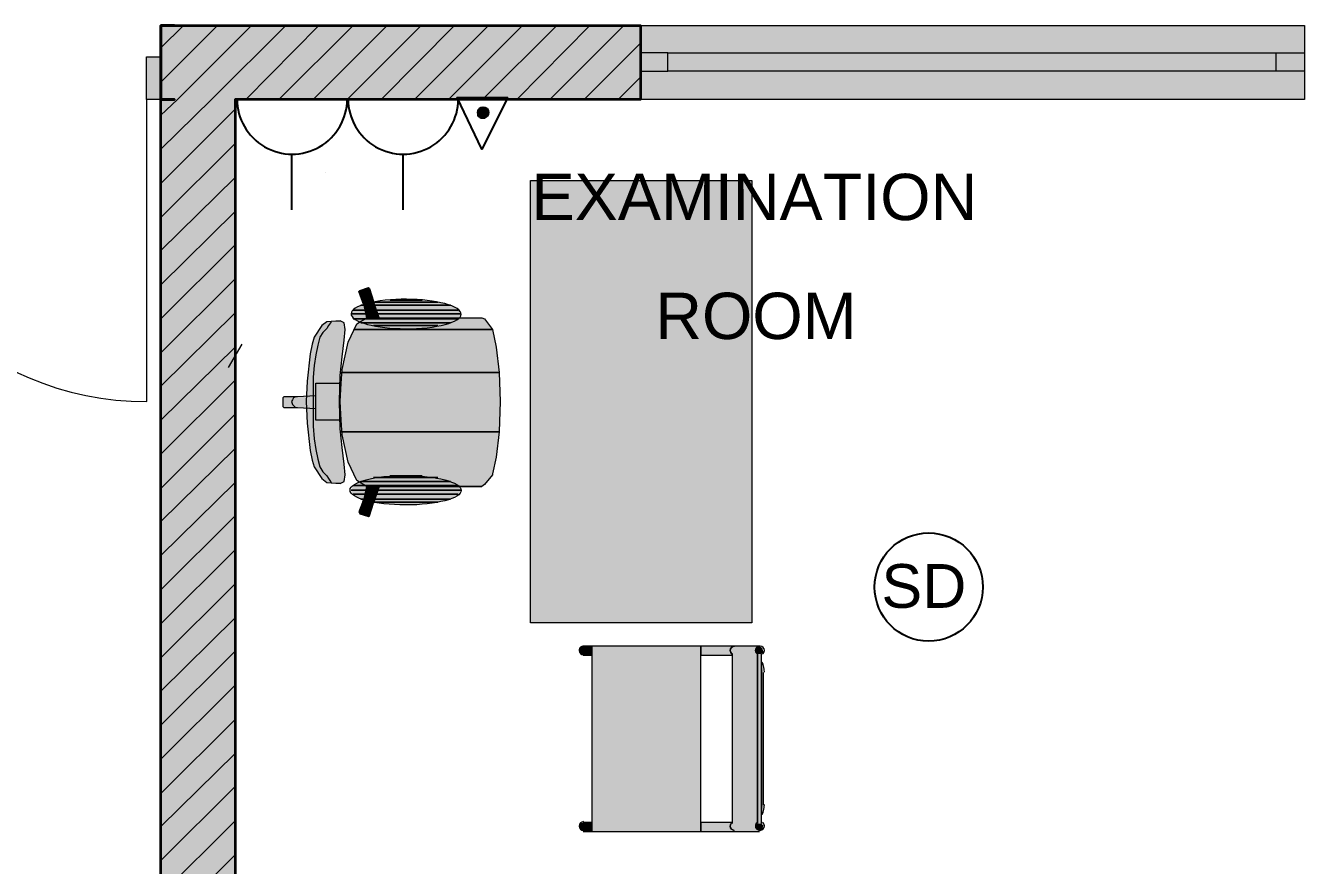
# Model space of a CAD drawing. Header units: inches. Extents: x 1845 to 54835, y 15201 to 50607.
# Drawn here: x 10528 to 17450, y 29250 to 33811 of the extents above; entities that cross this region are included whole.
import ezdxf

# ---------------------------------------------------------------- set-up
doc = ezdxf.new("R2010")
doc.units = ezdxf.units.IN
doc.header["$MEASUREMENT"] = 0
doc.layers.add('PDF_Geometry', color=7, linetype='Continuous', true_color=0xfd8379)
doc.layers.add('PDF_Solid Fills', color=7, linetype='Continuous', true_color=0xffffff)
doc.layers.add('PDF_Text', color=7, linetype='Continuous')
doc.styles.add('PDF Arial-BoldMT', font='arial.ttf')
doc.styles.add('PDF ArialMT', font='arial.ttf')

msp = doc.modelspace()

# ---------------------------------------------------------------- linework, layer by layer
at = {"layer": 'PDF_Geometry', "lineweight": 9}
for points in [[(11264, 33139.3), (11539.1, 33409.1), (11941.3, 33811.3)], [(11264, 33324.5), (11353.9, 33409.1), (11756.1, 33811.3)], [(11264, 33504.4), (11570.9, 33811.3)], [(11264, 33689.6), (11385.7, 33811.3)], [(11724.3, 33409.1), (12121.2, 33811.3)], [(11904.2, 33409.1), (12306.4, 33811.3)], [(12089.5, 33409.1), (12491.6, 33811.3)], [(12274.7, 33409.1), (12676.8, 33811.3)], [(12459.9, 33409.1), (12856.7, 33811.3)], [(12639.8, 33409.1), (13041.9, 33811.3)], [(12825, 33409.1), (13227.1, 33811.3)], [(13010.2, 33409.1), (13412.3, 33811.3)], [(13195.4, 33409.1), (13592.3, 33811.3)], [(13375.3, 33409.1), (13777.5, 33811.3)], [(13560.5, 33409.1), (13867.4, 33716.1)], [(13745.7, 33409.1), (13867.4, 33530.8)], [(11264, 32954.1), (11666.1, 33356.2)], [(11264, 32768.9), (11666.1, 33171)], [(11264, 32589), (11666.1, 32985.8)], [(11264, 32403.7), (11666.1, 32800.6)], [(11264, 32218.5), (11666.1, 32620.7)], [(11264, 32033.3), (11666.1, 32435.5)], [(11264, 31853.4), (11666.1, 32250.3)], [(11264, 31668.2), (11666.1, 32065.1)], [(11264, 31483), (11666.1, 31885.2)], [(11264, 31297.8), (11666.1, 31700)], [(11264, 31117.9), (11666.1, 31514.8)], [(11264, 30932.7), (11666.1, 31329.6)], [(11264, 30747.5), (11666.1, 31149.6)], [(11264, 30562.3), (11666.1, 30964.4)], [(11264, 30377.1), (11666.1, 30779.2)], [(11264, 30197.2), (11666.1, 30594)], [(11264, 30012), (11666.1, 30414.1)], [(11264, 29826.8), (11666.1, 30228.9)], [(11264, 29641.6), (11666.1, 30043.7)], [(11264, 29461.6), (11666.1, 29858.5)], [(11264, 29276.4), (11666.1, 29678.6)], [(11264, 29091.2), (11666.1, 29493.4)], [(11264, 28906), (11666.1, 29308.2)]]:
    msp.add_lwpolyline(points, dxfattribs=at)
at = {"layer": 'PDF_Geometry', "color": 7, "lineweight": 35}
for points in [[(11264, 33811.3), (11338.1, 33811.3), (11264, 33811.3), (11264, 33642), (11264, 33811.3), (13867.4, 33811.3), (13867.4, 33663.1), (13867.4, 33562.6), (13867.4, 33409.1), (11666.1, 33409.1), (11666.1, 28609.7), (17370.4, 28609.7), (17370.4, 28376.9), (17370.4, 28609.7), (17296.3, 28609.7), (17370.4, 28609.7)], [(11338.1, 33409.1), (11264, 33409.1), (11338.1, 33409.1), (11264, 33409.1), (11264, 33642), (11264, 33409.1), (11264, 33642), (11264, 33811.3), (11338.1, 33811.3)], [(9967.5, 21804.8), (9867, 21804.8), (9867, 22005.8), (9867, 22106.4), (9867, 22206.9), (11264, 22206.9), (11264, 33409.1)]]:
    msp.add_lwpolyline(points, dxfattribs=at)
at = {"layer": 'PDF_Geometry', "color": 7, "lineweight": 13}
for points in [[(17471, 33409.1), (13867.4, 33409.1), (13867.4, 33562.6), (13867.4, 33663.1), (13867.4, 33562.6), (14015.6, 33562.6), (14015.6, 33663.1), (13867.4, 33663.1), (13867.4, 33811.3), (17471, 33811.3), (17471, 33663.1), (17471, 33562.6)], [(17471, 33562.6), (17317.5, 33562.6), (17317.5, 33663.1), (17471, 33663.1)]]:
    msp.add_lwpolyline(points, close=True, dxfattribs=at)
at = {"layer": 'PDF_Geometry', "color": 30, "lineweight": 20, "true_color": 0xff6600}
msp.add_lwpolyline([(11264, 33409.1), (11184.6, 33409.1), (11184.6, 33642), (11264, 33642)], close=True, dxfattribs=at)
at = {"layer": 'PDF_Geometry', "color": 7, "lineweight": 13}
for points in [[(14015.6, 33663.1), (17317.5, 33663.1)], [(17317.5, 33562.6), (14015.6, 33562.6)], [(11703.2, 32081), (11629.1, 31954)], [(11666.1, 31922.2), (11666.1, 32112.7)]]:
    msp.add_lwpolyline(points, dxfattribs=at)
at = {"layer": 'PDF_Geometry', "color": 30, "lineweight": 18, "true_color": 0xff6600}
msp.add_lwpolyline([(11184.6, 33409.1), (11184.6, 31768.8)], dxfattribs=at)
at = {"layer": 'PDF_Geometry', "color": 1, "lineweight": 25}
for points in [[(11676.7, 33409.1), (12872.6, 33409.1)], [(13004.9, 33361.5), (13036.6, 33329.8), (13004.9, 33366.8), (13036.6, 33329.8), (13004.9, 33366.8), (13036.6, 33335.1), (13004.9, 33366.8), (13036.6, 33335.1), (13010.2, 33366.8), (13036.6, 33335.1), (13010.2, 33366.8)], [(13036.6, 33345.6), (13015.5, 33361.5), (13036.6, 33340.4), (13015.5, 33366.8), (13036.6, 33340.4), (13010.2, 33366.8), (13036.6, 33340.4)], [(13026.1, 33313.9), (12983.7, 33350.9), (13026.1, 33313.9), (12989, 33356.2), (13026.1, 33313.9), (12989, 33356.2), (13026.1, 33313.9), (12989, 33356.2), (13026.1, 33313.9), (12989, 33350.9)], [(12983.7, 33350.9), (13020.8, 33308.6), (12983.7, 33345.6), (13020.8, 33308.6), (12983.7, 33345.6), (13015.5, 33308.6), (12983.7, 33345.6), (13015.5, 33308.6), (12983.7, 33345.6)], [(13015.5, 33308.6), (12983.7, 33340.4), (13015.5, 33308.6), (12983.7, 33340.4), (13010.2, 33308.6), (12983.7, 33340.4), (13010.2, 33308.6), (12983.7, 33335.1), (13010.2, 33308.6)], [(13004.9, 33308.6), (12983.7, 33329.8), (13004.9, 33308.6), (12983.7, 33335.1), (13004.9, 33308.6), (12983.7, 33335.1)], [(12999.6, 33308.6), (12983.7, 33329.8), (12999.6, 33308.6)], [(12999.6, 33313.9), (12983.7, 33324.5), (12994.3, 33313.9), (12983.7, 33319.2)], [(12994.3, 33356.2), (13031.3, 33319.2), (12994.3, 33361.5), (13031.3, 33319.2), (12994.3, 33361.5), (13031.3, 33319.2), (12994.3, 33361.5), (13031.3, 33324.5), (12994.3, 33361.5), (13036.6, 33324.5), (12999.6, 33361.5), (13036.6, 33324.5), (12999.6, 33361.5), (13036.6, 33324.5), (12999.6, 33361.5)], [(13036.6, 33329.8), (12999.6, 33361.5), (13036.6, 33329.8)], [(13036.6, 33350.9), (13020.8, 33361.5), (13036.6, 33345.6), (13020.8, 33361.5)], [(13031.3, 33350.9), (13026.1, 33361.5)], [(13031.3, 33356.2), (13026.1, 33356.2)], [(11973, 33112.8), (11973, 32811.2)], [(12576.3, 33112.8), (12576.3, 32811.2)], [(12158.2, 33012.3), (12158.2, 33012.3)]]:
    msp.add_lwpolyline(points, dxfattribs=at)
for points in [[(13147.8, 33419.7), (13004.9, 33139.3), (12872.6, 33419.7)], [(13020.8, 33313.9), (12983.7, 33350.9), (13020.8, 33313.9), (12983.7, 33350.9)], [(13031.3, 33319.2), (12989, 33356.2), (13031.3, 33319.2), (12989, 33356.2)]]:
    msp.add_lwpolyline(points, close=True, dxfattribs=at)
at = {"layer": 'PDF_Geometry', "color": 39, "lineweight": 13, "true_color": 0x563838}
for points in [[(14470.7, 32969.9), (14470.7, 30567.6), (13269.5, 30567.6), (13269.5, 32969.9)], [(12248.2, 31520.1), (12237.6, 31620.6), (12232.3, 31768.8), (12237.6, 31911.6), (12248.2, 32012.2), (12258.8, 32102.1), (12264.1, 32160.3), (12258.8, 32197.4), (12237.6, 32208), (12163.5, 32202.7), (12137.1, 32181.5), (12094.7, 32118), (12084.2, 32081), (12073.6, 32028), (12057.7, 31879.9), (12052.4, 31768.8), (12057.7, 31652.3), (12073.6, 31504.2), (12084.2, 31451.3), (12094.7, 31414.2), (12137.1, 31350.7), (12163.5, 31329.6), (12237.6, 31324.3), (12258.8, 31334.9), (12264.1, 31371.9), (12258.8, 31430.1)], [(14195.5, 29435.2), (14195.5, 29482.8), (14195.5, 30393), (14195.5, 30440.6), (13602.8, 30440.6), (13602.8, 30393), (13602.8, 29482.8), (13602.8, 29435.2)]]:
    msp.add_lwpolyline(points, close=True, dxfattribs=at)
for points in [[(12449.3, 32223.8), (12417.5, 32313.8), (12412.2, 32324.4), (12401.7, 32329.7), (12391.1, 32335), (12380.5, 32329.7), (12369.9, 32324.4), (12364.6, 32313.8), (12359.3, 32303.2), (12364.6, 32292.6), (12338.2, 32366.7), (12343.4, 32372), (12391.1, 32387.9), (12396.4, 32382.6), (12417.5, 32313.8)], [(12364.6, 32292.6), (12380.5, 32223.8), (12449.3, 32223.8), (12867.3, 32223.8), (12941.4, 32223.8), (13004.9, 32223.8), (13020.8, 32218.5), (13063.1, 32160.3), (13084.3, 32065.1), (13100.1, 31927.5), (13105.4, 31768.8), (13100.1, 31604.7), (13084.3, 31467.1), (13063.1, 31377.2), (13063.1, 31371.9), (13020.8, 31319), (13004.9, 31308.4), (12941.4, 31308.4), (12867.3, 31308.4), (12449.3, 31308.4), (12380.5, 31308.4), (12364.6, 31239.6)], [(12190, 32202.7), (12184.7, 32197.4), (12174.1, 32181.5), (12163.5, 32165.6), (12142.4, 32144.5), (12126.5, 32118), (12115.9, 32075.7), (12105.3, 32022.8), (12094.7, 31964.5), (12089.5, 31901), (12089.5, 31832.3), (12089.5, 31768.8), (12089.5, 31700), (12089.5, 31636.5), (12094.7, 31567.7), (12105.3, 31509.5), (12115.9, 31456.6), (12126.5, 31414.2), (12142.4, 31387.8), (12163.5, 31366.6), (12174.1, 31350.7), (12184.7, 31334.9), (12190, 31329.6)], [(12380.5, 31308.4), (12327.6, 31340.1), (12279.9, 31440.7), (12248.2, 31588.8), (12242.9, 31668.2), (12237.6, 31768.8), (12242.9, 31869.3), (12248.2, 31943.4), (12279.9, 32091.5), (12327.6, 32192.1), (12380.5, 32223.8)], [(12242.9, 31668.2), (12163.5, 31668.2), (12105.3, 31668.2), (12105.3, 31731.7), (12105.3, 31768.8), (12105.3, 31800.5), (12105.3, 31869.3), (12163.5, 31869.3), (12242.9, 31869.3)], [(12004.8, 31795.2), (11930.7, 31795.2), (11925.4, 31789.9), (11925.4, 31768.8), (11925.4, 31742.3), (11930.7, 31737), (12004.8, 31737)], [(12105.3, 31800.5), (12004.8, 31795.2), (11994.2, 31795.2), (11983.6, 31789.9), (11978.3, 31779.3), (11973, 31768.8), (11978.3, 31752.9), (11983.6, 31747.6), (11994.2, 31737), (12004.8, 31737), (12105.3, 31731.7)], [(12449.3, 31308.4), (12417.5, 31218.4), (12412.2, 31213.1), (12401.7, 31202.6), (12391.1, 31202.6), (12380.5, 31202.6), (12369.9, 31207.9), (12364.6, 31218.4), (12359.3, 31229), (12364.6, 31239.6), (12338.2, 31170.8), (12343.4, 31160.2), (12391.1, 31144.4), (12396.4, 31149.6), (12417.5, 31218.4)], [(13555.2, 30393), (13602.8, 30393), (13602.8, 30440.6), (13555.2, 30440.6)], [(14502.4, 29477.5), (14502.4, 30398.2), (14502.4, 29477.5)], [(14523.6, 29477.5), (14523.6, 30398.2)], [(14523.6, 30350.6), (14523.6, 29525.1)], [(14534.2, 29578.1), (14534.2, 30297.7)], [(13555.2, 29435.2), (13602.8, 29435.2), (13602.8, 29482.8), (13555.2, 29482.8)]]:
    msp.add_lwpolyline(points, dxfattribs=at)
at = {"layer": 'PDF_Geometry', "color": 7, "lineweight": 0, "true_color": 0xffffff}
for points in [[(12877.9, 32266.2), (12306.4, 32266.2), (12877.9, 32266.2)], [(12835.6, 32292.6), (12348.7, 32292.6), (12835.6, 32292.6)], [(12766.8, 32308.5), (12417.5, 32308.5), (12766.8, 32308.5)], [(12682.1, 32319.1), (12507.5, 32319.1), (12682.1, 32319.1)], [(12893.8, 32245), (12295.8, 32245), (12893.8, 32245)], [(12877.9, 32218.5), (12306.4, 32218.5), (12877.9, 32218.5)], [(12835.6, 32197.4), (12348.7, 32197.4), (12835.6, 32197.4)], [(13063.1, 32160.3), (12311.7, 32160.3), (13063.1, 32160.3)], [(12766.8, 32181.5), (12417.5, 32181.5), (12766.8, 32181.5)], [(13100.1, 31927.5), (12242.9, 31927.5), (13100.1, 31927.5)], [(13100.1, 31604.7), (12242.9, 31604.7), (13100.1, 31604.7)], [(12766.8, 31356), (12417.5, 31356), (12766.8, 31356)], [(12682.1, 31366.6), (12507.5, 31366.6), (12682.1, 31366.6)], [(12893.8, 31287.2), (12295.8, 31287.2), (12893.8, 31287.2)], [(12877.9, 31313.7), (12306.4, 31313.7), (12877.9, 31313.7)], [(12835.6, 31334.9), (12348.7, 31334.9), (12835.6, 31334.9)], [(13004.9, 31308.4), (12380.5, 31308.4), (13004.9, 31308.4)], [(12877.9, 31266.1), (12306.4, 31266.1), (12877.9, 31266.1)], [(12835.6, 31239.6), (12348.7, 31239.6), (12835.6, 31239.6)], [(12766.8, 31223.7), (12417.5, 31223.7), (12766.8, 31223.7)]]:
    msp.add_lwpolyline(points, dxfattribs=at)
at = {"layer": 'PDF_Geometry', "color": 39, "lineweight": 13, "true_color": 0x563838}
for points in [[(13558.4, 30441.8, 0.414664), (13534.6, 30418, 0.412979), (13558.4, 30394.2)], [(14514.7, 30441.8, 0.395301), (14492.4, 30417.9, 0.255105), (14502.8, 30396.7, -0.255114), (14491.8, 30416.8, -0.395294), (14513, 30440.6), (14375.4, 30440.6), (14195.5, 30440.6), (14195.5, 30393), (14364.8, 30393), (14364.8, 30398.2), (14364.8, 29477.5), (14364.8, 29482.8), (14195.5, 29482.8), (14195.5, 29435.2), (14375.4, 29435.2), (14513, 29435.2)], [(14528.9, 30397.9, 0.258064), (14540, 30418.1, 0.396163), (14517.2, 30440.5)], [(13557.8, 29488.1, 0.412972), (13534, 29464.3, 0.413759), (13557.8, 29440.5)], [(14492.4, 29465.5, -0.256127), (14502.9, 29484.4, 0.256158), (14491.8, 29464.3, 0.394401), (14514, 29440.5, -0.394401), (14492.4, 29465.5)], [(14517.3, 29440.5, 0.395255), (14540, 29465.4, 0.259088), (14528.9, 29485.7)]]:
    msp.add_lwpolyline(points, format="xyb", dxfattribs=at)
for points in [[(14377.1, 30441.8, 0.395301), (14354.8, 30418, -0.395294)], [(14354.8, 30418, 0.257504), (14366, 30397.8, -0.257504)], [(14365.5, 29484.5, 0.258497), (14354.2, 29464.3, -0.258527)], [(14354.2, 29464.3, 0.394401), (14376.4, 29440.5, -0.394401)]]:
    msp.add_lwpolyline(points, format="xyb", close=True, dxfattribs=at)
at = {"layer": 'PDF_Geometry', "color": 1, "lineweight": 25}
msp.add_circle((13013.4, 33339.1), 29.1, dxfattribs=at)
at = {"layer": 'PDF_Geometry', "color": 4, "lineweight": 25}
msp.add_circle((15431.7, 30762), 293.7, dxfattribs=at)
at = {"layer": 'PDF_Geometry', "color": 30, "lineweight": 18, "true_color": 0xff6600}
msp.add_arc((11187.2, 33411.8), 1643, 180.00001, 269.99999, dxfattribs=at)
at = {"layer": 'PDF_Geometry', "color": 1, "lineweight": 25}
for centre in [(11975.7, 33411.8), (12578.9, 33411.8)]:
    msp.add_arc(centre, 299, 179.99998, 359.99998, dxfattribs=at)
at = {"layer": 'PDF_Geometry', "color": 39, "lineweight": 13, "true_color": 0x563838}
for centre, start, end in [((14415.1, 30300.4), 359.9947, 25.42805), ((14415.1, 29580.7), 334.57195, 0.0053)]:
    msp.add_arc(centre, 124.4, start, end, dxfattribs=at)
for centre, major_axis, ratio, start_param, end_param in [((12594.7, 32244.7), (-298.9, 1), 0.26797, 5.103485, 11.38667), ((12591.9, 31287.8), (-301.8, 0.8), 0.264945, 1.57229747515815, 7.855482782337736)]:
    msp.add_ellipse(centre, major_axis=major_axis, ratio=ratio, start_param=start_param, end_param=end_param, dxfattribs=at)
at = {"layer": 'PDF_Solid Fills', "transparency": 33554559}
for points in [[(11264, 33409.1), (13867.4, 33409.1), (11264, 33811.3)], [(13867.4, 33409.1), (11264, 33811.3), (13867.4, 33811.3)], [(17471, 33811.3), (13867.4, 33811.3), (17471, 33409.1)], [(13867.4, 33811.3), (17471, 33409.1), (13867.4, 33409.1)], [(11264, 33409.1), (11184.6, 33409.1), (11264, 33642)], [(11184.6, 33409.1), (11264, 33642), (11184.6, 33642)], [(13867.4, 33663.1), (14015.6, 33663.1), (13867.4, 33562.6)], [(14015.6, 33663.1), (13867.4, 33562.6), (14015.6, 33562.6)], [(14015.6, 33663.1), (17317.5, 33663.1), (14015.6, 33562.6)], [(17317.5, 33663.1), (14015.6, 33562.6), (17317.5, 33562.6)], [(17471, 33562.6), (17317.5, 33562.6), (17471, 33663.1)], [(17317.5, 33562.6), (17471, 33663.1), (17317.5, 33663.1)], [(11264, 33409.1), (11264, 22206.9), (11666.1, 33409.1)], [(11264, 22206.9), (11666.1, 33409.1), (11666.1, 22206.9)], [(14470.7, 32969.9), (13269.5, 32969.9), (14470.7, 30567.6)], [(13269.5, 32969.9), (14470.7, 30567.6), (13269.5, 30567.6)], [(12343.4, 32372), (12401.7, 32366.7), (12338.2, 32366.7)], [(12401.7, 32366.7), (12338.2, 32366.7), (12417.5, 32313.8)], [(12338.2, 32366.7), (12417.5, 32313.8), (12354, 32313.8)], [(12375.2, 32382.6), (12401.7, 32372), (12343.4, 32372)], [(12401.7, 32372), (12343.4, 32372), (12401.7, 32366.7)], [(12391.1, 32387.9), (12396.4, 32382.6), (12375.2, 32382.6)], [(12396.4, 32382.6), (12375.2, 32382.6), (12401.7, 32372)], [(12306.4, 32266.2), (12893.8, 32245), (12295.8, 32245)], [(12348.7, 32292.6), (12877.9, 32266.2), (12306.4, 32266.2)], [(12306.4, 32266.2), (12877.9, 32266.2), (12877.9, 32266.2)], [(12877.9, 32266.2), (12306.4, 32266.2), (12893.8, 32245)], [(12417.5, 32308.5), (12835.6, 32292.6), (12348.7, 32292.6)], [(12348.7, 32292.6), (12835.6, 32292.6), (12835.6, 32292.6)], [(12835.6, 32292.6), (12348.7, 32292.6), (12877.9, 32266.2)], [(12417.5, 32313.8), (12354, 32313.8), (12428.1, 32292.6)], [(12354, 32313.8), (12428.1, 32292.6), (12364.6, 32292.6)], [(12428.1, 32292.6), (12364.6, 32292.6), (12449.3, 32223.8)], [(12364.6, 32292.6), (12449.3, 32223.8), (12380.5, 32223.8)], [(12507.5, 32319.1), (12766.8, 32308.5), (12417.5, 32308.5)], [(12417.5, 32308.5), (12766.8, 32308.5), (12766.8, 32308.5)], [(12766.8, 32308.5), (12417.5, 32308.5), (12835.6, 32292.6)], [(12592.2, 32324.4), (12682.1, 32319.1), (12507.5, 32319.1)], [(12507.5, 32319.1), (12682.1, 32319.1), (12682.1, 32319.1)], [(12682.1, 32319.1), (12507.5, 32319.1), (12766.8, 32308.5)], [(12153, 32197.4), (12258.8, 32181.5), (12137.1, 32181.5)], [(12163.5, 32202.7), (12258.8, 32197.4), (12153, 32197.4)], [(12258.8, 32197.4), (12153, 32197.4), (12258.8, 32181.5)], [(12237.6, 32208), (12248.2, 32202.7), (12163.5, 32202.7)], [(12248.2, 32202.7), (12163.5, 32202.7), (12258.8, 32197.4)], [(12295.8, 32245), (12893.8, 32245), (12893.8, 32245)], [(12893.8, 32245), (12295.8, 32245), (12877.9, 32218.5)], [(12295.8, 32245), (12877.9, 32218.5), (12306.4, 32218.5)], [(12306.4, 32218.5), (12877.9, 32218.5), (12877.9, 32218.5)], [(12877.9, 32218.5), (12306.4, 32218.5), (12835.6, 32197.4)], [(12306.4, 32218.5), (12835.6, 32197.4), (12348.7, 32197.4)], [(12327.6, 32192.1), (13063.1, 32160.3), (12311.7, 32160.3)], [(12364.6, 32218.5), (13041.9, 32192.1), (12327.6, 32192.1)], [(13041.9, 32192.1), (12327.6, 32192.1), (13063.1, 32160.3)], [(12348.7, 32197.4), (12835.6, 32197.4), (12835.6, 32197.4)], [(12835.6, 32197.4), (12348.7, 32197.4), (12766.8, 32181.5)], [(12348.7, 32197.4), (12766.8, 32181.5), (12417.5, 32181.5)], [(12380.5, 32223.8), (13020.8, 32218.5), (12364.6, 32218.5)], [(13020.8, 32218.5), (12364.6, 32218.5), (13041.9, 32192.1)], [(12380.5, 32223.8), (13004.9, 32223.8), (13004.9, 32223.8)], [(13004.9, 32223.8), (13004.9, 32223.8), (12380.5, 32223.8)], [(13004.9, 32223.8), (12380.5, 32223.8), (13020.8, 32218.5)], [(12094.7, 32118), (12258.8, 32102.1), (12089.5, 32102.1)], [(12121.2, 32160.3), (12258.8, 32118), (12094.7, 32118)], [(12258.8, 32118), (12094.7, 32118), (12258.8, 32102.1)], [(12137.1, 32181.5), (12264.1, 32160.3), (12121.2, 32160.3)], [(12264.1, 32160.3), (12121.2, 32160.3), (12258.8, 32118)], [(12258.8, 32181.5), (12137.1, 32181.5), (12264.1, 32160.3)], [(12311.7, 32160.3), (13079, 32091.5), (12279.9, 32091.5)], [(12311.7, 32160.3), (13063.1, 32160.3), (13063.1, 32160.3)], [(13063.1, 32160.3), (12311.7, 32160.3), (13079, 32091.5)], [(12417.5, 32181.5), (12766.8, 32181.5), (12766.8, 32181.5)], [(12766.8, 32181.5), (12417.5, 32181.5), (12682.1, 32165.6)], [(12417.5, 32181.5), (12682.1, 32165.6), (12507.5, 32165.6)], [(12682.1, 32165.6), (12507.5, 32165.6), (12592.2, 32165.6)], [(12507.5, 32165.6), (12682.1, 32165.6), (12682.1, 32165.6)], [(12682.1, 32165.6), (12682.1, 32165.6), (12507.5, 32165.6)], [(12084.2, 32081), (12248.2, 32028), (12073.6, 32028)], [(12089.5, 32102.1), (12258.8, 32081), (12084.2, 32081)], [(12258.8, 32081), (12084.2, 32081), (12248.2, 32028)], [(12258.8, 32102.1), (12089.5, 32102.1), (12258.8, 32081)], [(12274.7, 32065.1), (13100.1, 31943.4), (12248.2, 31943.4)], [(12279.9, 32091.5), (13084.3, 32065.1), (12274.7, 32065.1)], [(13084.3, 32065.1), (12274.7, 32065.1), (13100.1, 31943.4)], [(13079, 32091.5), (12279.9, 32091.5), (13084.3, 32065.1)], [(12073.6, 32012.2), (12237.6, 31911.6), (12063, 31911.6)], [(12248.2, 32028), (12073.6, 32028), (12248.2, 32012.2)], [(12073.6, 32028), (12248.2, 32012.2), (12073.6, 32012.2)], [(12248.2, 32012.2), (12073.6, 32012.2), (12237.6, 31911.6)], [(12063, 31911.6), (12237.6, 31879.9), (12057.7, 31879.9)], [(12237.6, 31911.6), (12063, 31911.6), (12237.6, 31879.9)], [(12248.2, 31943.4), (13100.1, 31927.5), (12242.9, 31927.5)], [(12242.9, 31927.5), (13100.1, 31927.5), (13100.1, 31927.5)], [(13100.1, 31927.5), (12242.9, 31927.5), (13100.1, 31869.3)], [(12242.9, 31927.5), (13100.1, 31869.3), (12242.9, 31869.3)], [(13100.1, 31943.4), (12248.2, 31943.4), (13100.1, 31927.5)], [(12057.7, 31879.9), (12232.3, 31768.8), (12052.4, 31768.8)], [(12237.6, 31879.9), (12057.7, 31879.9), (12232.3, 31768.8)], [(13100.1, 31869.3), (12105.3, 31869.3), (13105.4, 31800.5)], [(12105.3, 31869.3), (13105.4, 31800.5), (12105.3, 31800.5)], [(11930.7, 31795.2), (13105.4, 31789.9), (11925.4, 31789.9)], [(13105.4, 31789.9), (11925.4, 31789.9), (13105.4, 31768.8)], [(11925.4, 31789.9), (13105.4, 31768.8), (11925.4, 31768.8)], [(13105.4, 31795.2), (11930.7, 31795.2), (13105.4, 31789.9)], [(12105.3, 31800.5), (13105.4, 31795.2), (12004.8, 31795.2)], [(13105.4, 31800.5), (12105.3, 31800.5), (13105.4, 31795.2)], [(13105.4, 31768.8), (11925.4, 31768.8), (13105.4, 31742.3)], [(11925.4, 31768.8), (13105.4, 31742.3), (11925.4, 31742.3)], [(13105.4, 31742.3), (11925.4, 31742.3), (13105.4, 31737)], [(11925.4, 31742.3), (13105.4, 31737), (11930.7, 31737)], [(13105.4, 31737), (12004.8, 31737), (13105.4, 31731.7)], [(12004.8, 31737), (13105.4, 31731.7), (12105.3, 31731.7)], [(12232.3, 31768.8), (12052.4, 31768.8), (12237.6, 31652.3)], [(12052.4, 31768.8), (12237.6, 31652.3), (12057.7, 31652.3)], [(13105.4, 31731.7), (12105.3, 31731.7), (13100.1, 31668.2)], [(12105.3, 31731.7), (13100.1, 31668.2), (12105.3, 31668.2)], [(12237.6, 31652.3), (12057.7, 31652.3), (12237.6, 31620.6)], [(12057.7, 31652.3), (12237.6, 31620.6), (12063, 31620.6)], [(13100.1, 31668.2), (12242.9, 31668.2), (13100.1, 31604.7)], [(12242.9, 31668.2), (13100.1, 31604.7), (12242.9, 31604.7)], [(12237.6, 31620.6), (12063, 31620.6), (12248.2, 31520.1)], [(12063, 31620.6), (12248.2, 31520.1), (12073.6, 31520.1)], [(12242.9, 31604.7), (13100.1, 31604.7), (13100.1, 31604.7)], [(13100.1, 31604.7), (12242.9, 31604.7), (13100.1, 31588.8)], [(12242.9, 31604.7), (13100.1, 31588.8), (12248.2, 31588.8)], [(13100.1, 31588.8), (12248.2, 31588.8), (13084.3, 31467.1)], [(12248.2, 31588.8), (13084.3, 31467.1), (12274.7, 31467.1)], [(12248.2, 31520.1), (12073.6, 31520.1), (12248.2, 31504.2)], [(12073.6, 31520.1), (12248.2, 31504.2), (12073.6, 31504.2)], [(12248.2, 31504.2), (12073.6, 31504.2), (12258.8, 31451.3)], [(12073.6, 31504.2), (12258.8, 31451.3), (12084.2, 31451.3)], [(12258.8, 31451.3), (12084.2, 31451.3), (12258.8, 31430.1)], [(12084.2, 31451.3), (12258.8, 31430.1), (12089.5, 31430.1)], [(12258.8, 31430.1), (12089.5, 31430.1), (12258.8, 31414.2)], [(12089.5, 31430.1), (12258.8, 31414.2), (12094.7, 31414.2)], [(13084.3, 31467.1), (12274.7, 31467.1), (13079, 31440.7)], [(12274.7, 31467.1), (13079, 31440.7), (12279.9, 31440.7)], [(13079, 31440.7), (12279.9, 31440.7), (13063.1, 31377.2)], [(12279.9, 31440.7), (13063.1, 31377.2), (12311.7, 31377.2)], [(12258.8, 31414.2), (12094.7, 31414.2), (12264.1, 31371.9)], [(12094.7, 31414.2), (12264.1, 31371.9), (12121.2, 31371.9)], [(12264.1, 31371.9), (12121.2, 31371.9), (12258.8, 31350.7)], [(12121.2, 31371.9), (12258.8, 31350.7), (12137.1, 31350.7)], [(13063.1, 31377.2), (12311.7, 31377.2), (13063.1, 31371.9)], [(12311.7, 31377.2), (13063.1, 31371.9), (12311.7, 31371.9)], [(13063.1, 31371.9), (12311.7, 31371.9), (13041.9, 31340.1)], [(12311.7, 31371.9), (13041.9, 31340.1), (12327.6, 31340.1)], [(12417.5, 31356), (12835.6, 31334.9), (12348.7, 31334.9)], [(12507.5, 31366.6), (12766.8, 31356), (12417.5, 31356)], [(12417.5, 31356), (12766.8, 31356), (12766.8, 31356)], [(12766.8, 31356), (12417.5, 31356), (12835.6, 31334.9)], [(12592.2, 31366.6), (12682.1, 31366.6), (12507.5, 31366.6)], [(12507.5, 31366.6), (12682.1, 31366.6), (12682.1, 31366.6)], [(12682.1, 31366.6), (12507.5, 31366.6), (12766.8, 31356)], [(12258.8, 31350.7), (12137.1, 31350.7), (12258.8, 31334.9)], [(12137.1, 31350.7), (12258.8, 31334.9), (12153, 31334.9)], [(12153, 31334.9), (12163.5, 31329.6), (12248.2, 31329.6)], [(12153, 31334.9), (12258.8, 31334.9), (12248.2, 31329.6)], [(12163.5, 31329.6), (12248.2, 31329.6), (12237.6, 31324.3)], [(12306.4, 31313.7), (12893.8, 31287.2), (12295.8, 31287.2)], [(12295.8, 31287.2), (12893.8, 31287.2), (12893.8, 31287.2)], [(12893.8, 31287.2), (12295.8, 31287.2), (12877.9, 31266.1)], [(12295.8, 31287.2), (12877.9, 31266.1), (12306.4, 31266.1)], [(12348.7, 31334.9), (12877.9, 31313.7), (12306.4, 31313.7)], [(12306.4, 31313.7), (12877.9, 31313.7), (12877.9, 31313.7)], [(12877.9, 31313.7), (12306.4, 31313.7), (12893.8, 31287.2)], [(13041.9, 31340.1), (12327.6, 31340.1), (13020.8, 31319)], [(12327.6, 31340.1), (13020.8, 31319), (12364.6, 31319)], [(12348.7, 31334.9), (12835.6, 31334.9), (12835.6, 31334.9)], [(12835.6, 31334.9), (12348.7, 31334.9), (12877.9, 31313.7)], [(13020.8, 31319), (12364.6, 31319), (13004.9, 31308.4)], [(12364.6, 31319), (13004.9, 31308.4), (12380.5, 31308.4)], [(12380.5, 31308.4), (12428.1, 31239.6), (12364.6, 31239.6)], [(12380.5, 31308.4), (13004.9, 31308.4), (13004.9, 31308.4)], [(12449.3, 31308.4), (12380.5, 31308.4), (12428.1, 31239.6)], [(12306.4, 31266.1), (12877.9, 31266.1), (12877.9, 31266.1)], [(12877.9, 31266.1), (12306.4, 31266.1), (12835.6, 31239.6)], [(12306.4, 31266.1), (12835.6, 31239.6), (12348.7, 31239.6)], [(12354, 31218.4), (12401.7, 31170.8), (12338.2, 31170.8)], [(12348.7, 31239.6), (12835.6, 31239.6), (12835.6, 31239.6)], [(12835.6, 31239.6), (12348.7, 31239.6), (12766.8, 31223.7)], [(12348.7, 31239.6), (12766.8, 31223.7), (12417.5, 31223.7)], [(12364.6, 31239.6), (12417.5, 31218.4), (12354, 31218.4)], [(12417.5, 31218.4), (12354, 31218.4), (12401.7, 31170.8)], [(12428.1, 31239.6), (12364.6, 31239.6), (12417.5, 31218.4)], [(12417.5, 31223.7), (12766.8, 31223.7), (12766.8, 31223.7)], [(12766.8, 31223.7), (12417.5, 31223.7), (12682.1, 31213.1)], [(12417.5, 31223.7), (12682.1, 31213.1), (12507.5, 31213.1)], [(12401.7, 31170.8), (12338.2, 31170.8), (12401.7, 31160.2)], [(12338.2, 31170.8), (12401.7, 31160.2), (12343.4, 31160.2)], [(12343.4, 31160.2), (12375.2, 31149.6), (12396.4, 31149.6)], [(12343.4, 31160.2), (12401.7, 31160.2), (12396.4, 31149.6)], [(12375.2, 31149.6), (12396.4, 31149.6), (12391.1, 31144.4)], [(12682.1, 31213.1), (12507.5, 31213.1), (12592.2, 31207.9)], [(12507.5, 31213.1), (12682.1, 31213.1), (12682.1, 31213.1)], [(12682.1, 31213.1), (12682.1, 31213.1), (12507.5, 31213.1)], [(13539.3, 30430), (13602.8, 30414.1), (13534, 30414.1)], [(13602.8, 30414.1), (13534, 30414.1), (13602.8, 30398.2)], [(13534, 30414.1), (13602.8, 30398.2), (13539.3, 30398.2)], [(13555.2, 30440.6), (13602.8, 30430), (13539.3, 30430)], [(13602.8, 30430), (13539.3, 30430), (13602.8, 30414.1)], [(13602.8, 30398.2), (13539.3, 30398.2), (13602.8, 30393)], [(13539.3, 30398.2), (13602.8, 30393), (13555.2, 30393)], [(13602.8, 30440.6), (13555.2, 30440.6), (13602.8, 30430)], [(14195.5, 30440.6), (13602.8, 30440.6), (14195.5, 30393)], [(13602.8, 30440.6), (14195.5, 30393), (13602.8, 30393)], [(14195.5, 30393), (13602.8, 30393), (14195.5, 29482.8)], [(13602.8, 30393), (14195.5, 29482.8), (13602.8, 29482.8)], [(14375.4, 30440.6), (14195.5, 30440.6), (14359.5, 30430)], [(14195.5, 30440.6), (14359.5, 30430), (14195.5, 30430)], [(14359.5, 30430), (14195.5, 30430), (14354.2, 30408.8)], [(14195.5, 30430), (14354.2, 30408.8), (14195.5, 30408.8)], [(14354.2, 30408.8), (14195.5, 30408.8), (14364.8, 30398.2)], [(14195.5, 30408.8), (14364.8, 30398.2), (14195.5, 30398.2)], [(14364.8, 30398.2), (14195.5, 30398.2), (14364.8, 30393)], [(14195.5, 30398.2), (14364.8, 30393), (14195.5, 30393)], [(14359.5, 30430), (14491.8, 30408.8), (14354.2, 30408.8)], [(14491.8, 30408.8), (14354.2, 30408.8), (14502.4, 30398.2)], [(14354.2, 30408.8), (14502.4, 30398.2), (14364.8, 30398.2)], [(14375.4, 30440.6), (14497.1, 30430), (14359.5, 30430)], [(14497.1, 30430), (14359.5, 30430), (14491.8, 30408.8)], [(14502.4, 30398.2), (14364.8, 30398.2), (14502.4, 29477.5)], [(14364.8, 30398.2), (14502.4, 29477.5), (14364.8, 29477.5)], [(14513, 30440.6), (14375.4, 30440.6), (14497.1, 30430)], [(14497.1, 30430), (14534.2, 30408.8), (14491.8, 30408.8)], [(14534.2, 30408.8), (14491.8, 30408.8), (14523.6, 30398.2)], [(14491.8, 30408.8), (14523.6, 30398.2), (14502.4, 30398.2)], [(14513, 30440.6), (14528.9, 30430), (14497.1, 30430)], [(14528.9, 30430), (14497.1, 30430), (14534.2, 30408.8)], [(14523.6, 30398.2), (14502.4, 30398.2), (14523.6, 29477.5)], [(14502.4, 30398.2), (14523.6, 29477.5), (14502.4, 29477.5)], [(14523.6, 30350.6), (14534.2, 30297.7), (14523.6, 29525.1)], [(14534.2, 30297.7), (14523.6, 29525.1), (14534.2, 29578.1)], [(13539.3, 29477.5), (13602.8, 29461.6), (13534, 29461.6)], [(13602.8, 29461.6), (13534, 29461.6), (13602.8, 29445.8)], [(13534, 29461.6), (13602.8, 29445.8), (13539.3, 29445.8)], [(13555.2, 29482.8), (13602.8, 29477.5), (13539.3, 29477.5)], [(13602.8, 29477.5), (13539.3, 29477.5), (13602.8, 29461.6)], [(13602.8, 29445.8), (13539.3, 29445.8), (13602.8, 29435.2)], [(13539.3, 29445.8), (13602.8, 29435.2), (13555.2, 29435.2)], [(13602.8, 29482.8), (13555.2, 29482.8), (13602.8, 29477.5)], [(14195.5, 29482.8), (13602.8, 29482.8), (14195.5, 29435.2)], [(13602.8, 29482.8), (14195.5, 29435.2), (13602.8, 29435.2)], [(14364.8, 29482.8), (14195.5, 29482.8), (14364.8, 29477.5)], [(14195.5, 29482.8), (14364.8, 29477.5), (14195.5, 29477.5)], [(14364.8, 29477.5), (14195.5, 29477.5), (14354.2, 29466.9)], [(14195.5, 29477.5), (14354.2, 29466.9), (14195.5, 29466.9)], [(14354.2, 29466.9), (14195.5, 29466.9), (14359.5, 29445.8)], [(14195.5, 29466.9), (14359.5, 29445.8), (14195.5, 29445.8)], [(14359.5, 29445.8), (14195.5, 29445.8), (14375.4, 29435.2)], [(14195.5, 29445.8), (14375.4, 29435.2), (14195.5, 29435.2)], [(14364.8, 29477.5), (14491.8, 29466.9), (14354.2, 29466.9)], [(14491.8, 29466.9), (14354.2, 29466.9), (14497.1, 29445.8)], [(14354.2, 29466.9), (14497.1, 29445.8), (14359.5, 29445.8)], [(14497.1, 29445.8), (14359.5, 29445.8), (14513, 29435.2)], [(14359.5, 29445.8), (14513, 29435.2), (14375.4, 29435.2)], [(14502.4, 29477.5), (14364.8, 29477.5), (14491.8, 29466.9)], [(14502.4, 29477.5), (14534.2, 29466.9), (14491.8, 29466.9)], [(14491.8, 29466.9), (14497.1, 29445.8), (14528.9, 29445.8)], [(14491.8, 29466.9), (14534.2, 29466.9), (14528.9, 29445.8)], [(14497.1, 29445.8), (14528.9, 29445.8), (14513, 29435.2)], [(14523.6, 29477.5), (14502.4, 29477.5), (14534.2, 29466.9)]]:
    msp.add_solid(points, dxfattribs=at)

# ---------------------------------------------------------------- texts
at = {"layer": 'PDF_Text', "attachment_point": 4, "style": 'PDF Arial-BoldMT'}
for s, insert, char_height in [('EXAMINATION', (13275.3, 32878.4), 251.484), ('ROOM', (13947.4, 32232.8), 251.48)]:
    msp.add_mtext(s, dxfattribs=dict(at, insert=insert, char_height=char_height))
at = {"layer": 'PDF_Text', "color": 4, "insert": (15175, 30766.2), "char_height": 237.65, "attachment_point": 4, "style": 'PDF ArialMT'}
msp.add_mtext('SD', dxfattribs=at)

doc.saveas('drawing.dxf')
